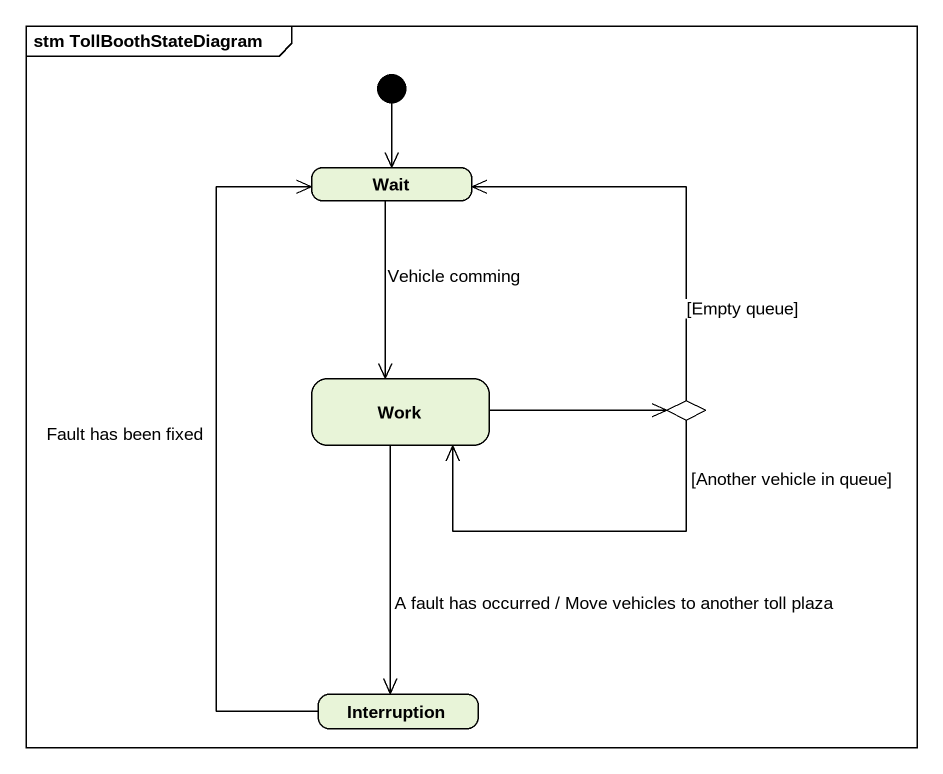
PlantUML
@startuml
mainframe stm TollBoothStateDiagram
hide empty description
state Wait
state Work
state choice1 <<choice>>
state Interruption
[*] --> Wait
Wait --> Work : Vehicle comming
Work -right-> choice1
Work --> Interruption : A fault has occurred / Move vehicles to another toll plaza
choice1 -up-> Wait : [Empty queue]
choice1 -left-> Work : [Another vehicle in queue]
Interruption -up-> Wait : Fault has been fixed
@enduml
